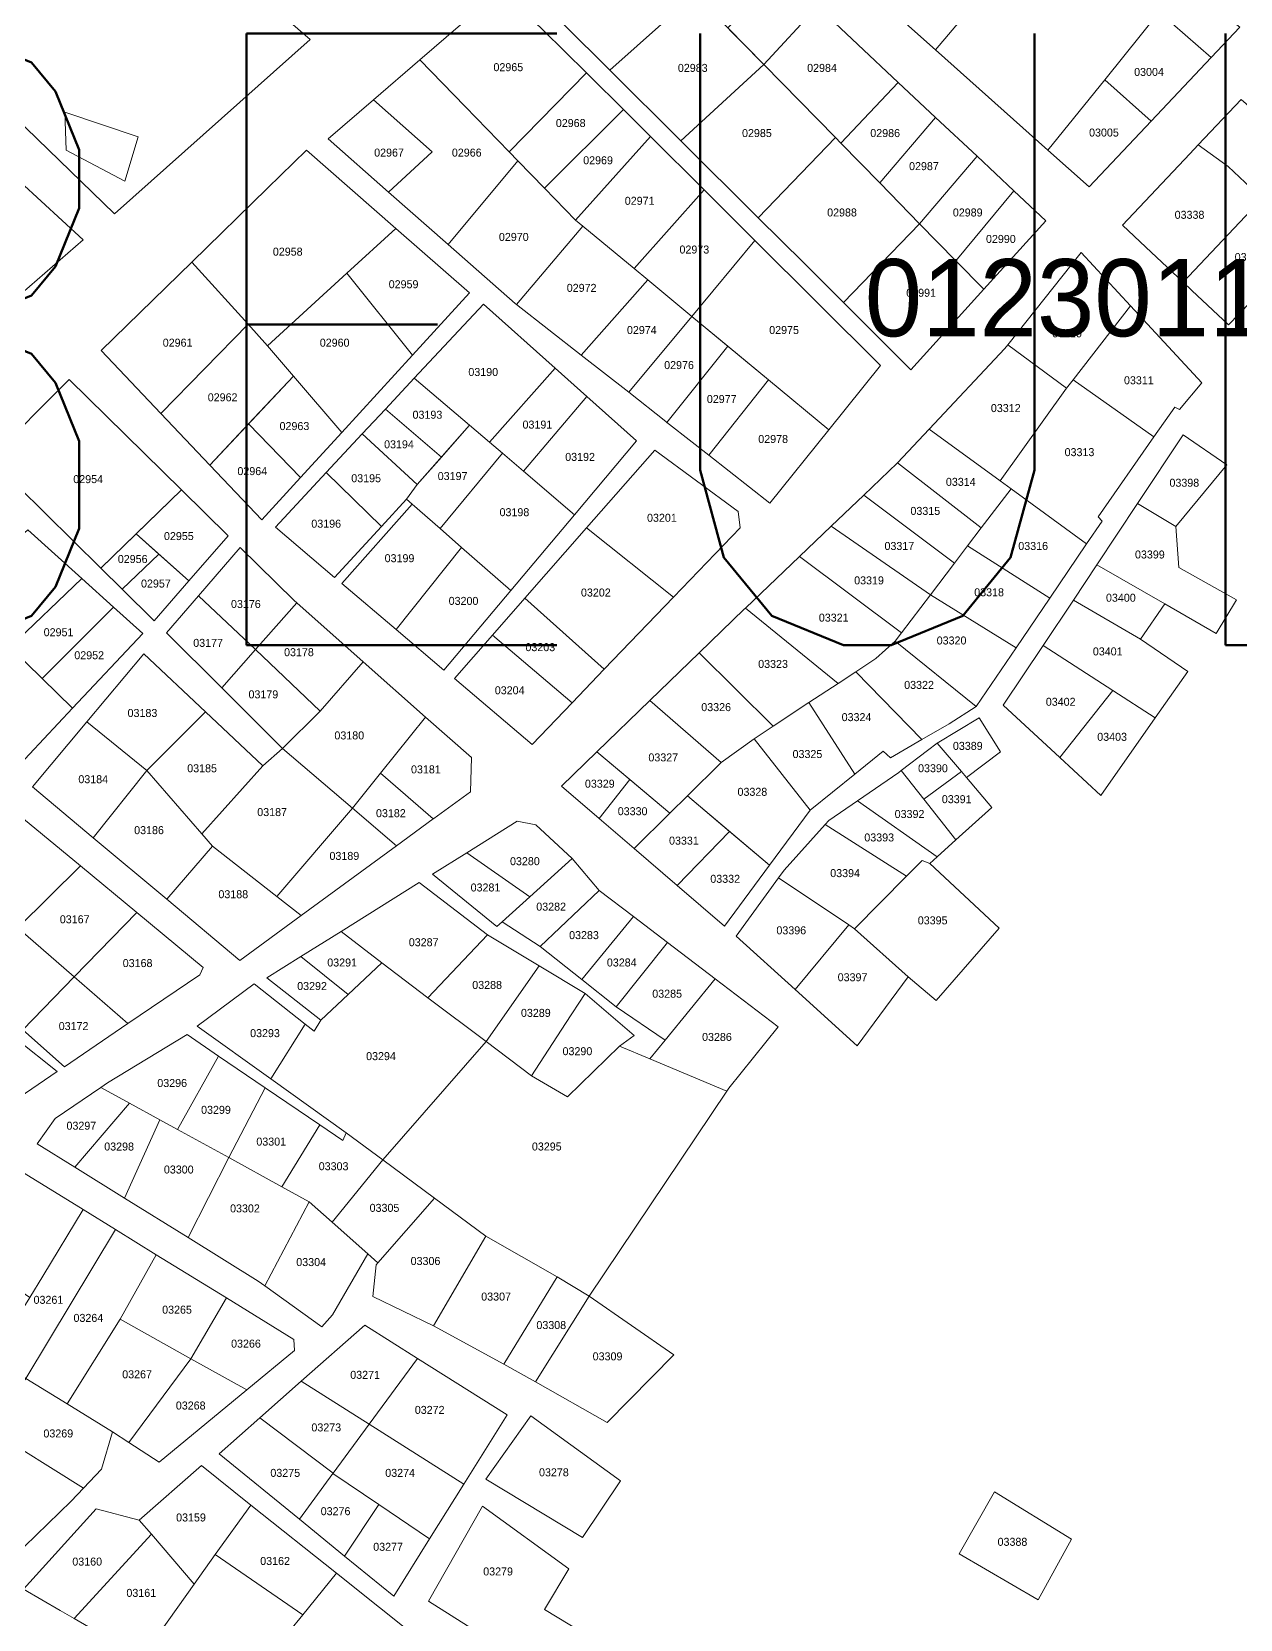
# Model space of a CAD drawing. Header units: metres. Extents: x 245225 to 248406, y 1633796 to 1637634.
# Drawn here: x 246451.1 to 246677.8, y 1635167.8 to 1635465.4 of the extents above; entities that cross this region are included whole.
import ezdxf
from ezdxf.enums import TextEntityAlignment as Align

# ---------------------------------------------------------------- set-up
doc = ezdxf.new("R2010")
doc.units = ezdxf.units.M
doc.header["$MEASUREMENT"] = 0
doc.layers.add('historique_numero_parcelle', color=7, linetype='Continuous')
doc.layers.add('limites_sections', color=7, linetype='Continuous')
doc.layers.add('LIMITES_PARCELLES', color=7, linetype='Continuous', lineweight=0, true_color=0xffffff)
doc.layers.add('Nom_Commune', color=7, linetype='Continuous', lineweight=0)
doc.styles.add('Style-FANCY', font='FANCY.shx')
doc.styles.add('Style-STANDARD', font='STANDARD.shx')

msp = doc.modelspace()

# ---------------------------------------------------------------- linework, layer by layer
at = {"layer": 'limites_parcelles', "flags": 128}
for points in [[(246421.011, 1635475.486), (246448.143, 1635501.318), (246454.616, 1635506.198), (246503.353, 1635463.97), (246466.681, 1635431.267), (246421.011, 1635475.486)], [(246671.56, 1635480.133), (246662.588, 1635469.041), (246652.341, 1635456.374), (246641.698, 1635443.216), (246620.62, 1635462.021), (246633.836, 1635477.65), (246652.294, 1635495.98), (246671.56, 1635480.133)], [(246572.206, 1635475.844), (246575.517, 1635472.459), (246559.541, 1635458.215), (246542.33, 1635475.333), (246557.321, 1635491.062), (246572.206, 1635475.844)], [(246555.168, 1635457.717), (246540.666, 1635442.885), (246532.401, 1635451.386), (246523.89, 1635460.14), (246539.155, 1635473.349), (246547.014, 1635465.677), (246555.168, 1635457.717)], [(246613.647, 1635455.913), (246602.885, 1635444.479), (246601.837, 1635445.551), (246588.432, 1635459.256), (246598.506, 1635470.133), (246613.647, 1635455.913)], [(246532.401, 1635451.386), (246540.666, 1635442.885), (246542.293, 1635441.211), (246529.224, 1635425.537), (246518.065, 1635435.348), (246526.21, 1635442.91), (246515.247, 1635452.662), (246523.89, 1635460.14), (246532.401, 1635451.386)], [(246562.132, 1635450.799), (246547.31, 1635436.051), (246542.293, 1635441.211), (246540.666, 1635442.885), (246555.168, 1635457.717), (246555.823, 1635457.077), (246562.132, 1635450.799)], [(246689.666, 1635442.568), (246681.863, 1635434.135), (246675.488, 1635440.105), (246669.89, 1635444.172), (246677.961, 1635452.684), (246683.138, 1635448.21), (246689.666, 1635442.568)], [(246510.244, 1635420.14), (246495.359, 1635406.543), (246491.733, 1635410.548), (246481.162, 1635422.223), (246495.369, 1635436.088), (246502.642, 1635443.186), (246519.416, 1635428.518), (246510.244, 1635420.14)], [(246577.238, 1635435.767), (246564.078, 1635421.007), (246554.495, 1635428.942), (246553.091, 1635430.104), (246567.199, 1635445.756), (246577.238, 1635435.767)], [(246617.643, 1635429.391), (246603.348, 1635414.644), (246595.899, 1635422.052), (246587.389, 1635430.517), (246601.837, 1635445.551), (246602.885, 1635444.479), (246610.155, 1635437.047), (246617.643, 1635429.391)], [(246681.863, 1635434.135), (246667.048, 1635418.426), (246660.064, 1635425.01), (246655.66, 1635429.163), (246668.319, 1635442.514), (246669.89, 1635444.172), (246675.488, 1635440.105), (246681.863, 1635434.135)], [(246547.31, 1635436.051), (246553.091, 1635430.104), (246554.495, 1635428.942), (246542.038, 1635414.292), (246541.8, 1635414.479), (246529.224, 1635425.537), (246542.293, 1635441.211), (246547.31, 1635436.051)], [(246586.763, 1635426.288), (246574.915, 1635412.032), (246566.669, 1635418.861), (246564.078, 1635421.007), (246577.238, 1635435.767), (246586.763, 1635426.288)], [(246667.048, 1635418.426), (246681.863, 1635434.135), (246683.034, 1635433.04), (246684.732, 1635431.133), (246689.959, 1635425.265), (246675.533, 1635410.425), (246668.684, 1635416.883), (246667.048, 1635418.426)], [(246564.078, 1635421.007), (246566.669, 1635418.861), (246554.188, 1635404.768), (246542.038, 1635414.292), (246554.495, 1635428.942), (246564.078, 1635421.007)], [(246624.427, 1635422.456), (246629.655, 1635417.111), (246616.016, 1635402.043), (246603.348, 1635414.644), (246617.643, 1635429.391), (246624.427, 1635422.456)], [(246600.604, 1635390.76), (246589.275, 1635400.141), (246574.915, 1635412.032), (246586.763, 1635426.288), (246610.328, 1635402.837), (246600.604, 1635390.76)], [(246657.173, 1635414.019), (246646.421, 1635400.16), (246645.198, 1635398.583), (246634.172, 1635406.674), (246647.929, 1635423.998), (246657.173, 1635414.019)], [(246522.514, 1635404.758), (246509.261, 1635390.242), (246500.21, 1635400.855), (246495.359, 1635406.543), (246510.244, 1635420.14), (246522.514, 1635404.758)], [(246549.293, 1635402.326), (246536.983, 1635388.444), (246533.254, 1635391.621), (246522.881, 1635400.457), (246535.847, 1635414.347), (246549.293, 1635402.326)], [(246661.589, 1635389.425), (246646.421, 1635400.16), (246657.173, 1635414.019), (246670.577, 1635399.55), (246666.344, 1635394.576), (246665.497, 1635394.999), (246661.589, 1635389.425)], [(246495.359, 1635406.543), (246500.21, 1635400.855), (246484.518, 1635384.17), (246475.334, 1635393.838), (246491.733, 1635410.548), (246495.359, 1635406.543)], [(246581.656, 1635406.451), (246570.26, 1635392.168), (246570.067, 1635392.319), (246563.082, 1635397.795), (246574.915, 1635412.032), (246581.656, 1635406.451)], [(246570.26, 1635392.168), (246581.656, 1635406.451), (246589.275, 1635400.141), (246578.135, 1635385.995), (246570.763, 1635391.774), (246570.26, 1635392.168)], [(246645.198, 1635398.583), (246632.769, 1635381.183), (246619.441, 1635390.913), (246633.641, 1635406.006), (246634.172, 1635406.674), (246645.198, 1635398.583)], [(246555.249, 1635397.001), (246543.364, 1635383.008), (246539.395, 1635386.389), (246536.983, 1635388.444), (246549.293, 1635402.326), (246555.249, 1635397.001)], [(246661.589, 1635389.425), (246651.104, 1635374.468), (246651.845, 1635373.621), (246648.953, 1635369.368), (246634.778, 1635379.717), (246632.769, 1635381.183), (246645.198, 1635398.583), (246646.421, 1635400.16), (246661.589, 1635389.425)], [(246523.432, 1635380.495), (246521.421, 1635377.743), (246516.697, 1635372.61), (246506.376, 1635382.777), (246513.133, 1635390.015), (246523.432, 1635380.495)], [(246536.983, 1635388.444), (246539.395, 1635386.389), (246527.708, 1635372.237), (246522.469, 1635376.825), (246521.421, 1635377.743), (246523.432, 1635380.495), (246533.254, 1635391.621), (246536.983, 1635388.444)], [(246632.769, 1635381.183), (246634.778, 1635379.717), (246629.208, 1635372.399), (246613.48, 1635384.578), (246619.441, 1635390.913), (246632.769, 1635381.183)], [(246571.499, 1635359.398), (246555.183, 1635372.36), (246567.994, 1635386.962), (246583.605, 1635375.453), (246584.002, 1635372.41), (246571.499, 1635359.398)], [(246543.364, 1635383.008), (246552.938, 1635374.853), (246540.979, 1635360.616), (246531.71, 1635368.732), (246527.708, 1635372.237), (246539.395, 1635386.389), (246543.364, 1635383.008)], [(246629.208, 1635372.399), (246626.649, 1635369.037), (246624.168, 1635365.777), (246607.17, 1635378.542), (246613.427, 1635384.522), (246613.48, 1635384.578), (246629.208, 1635372.399)], [(246648.953, 1635369.368), (246642.054, 1635359.22), (246626.649, 1635369.037), (246629.208, 1635372.399), (246634.778, 1635379.717), (246648.953, 1635369.368)], [(246527.708, 1635372.237), (246531.71, 1635368.732), (246519.448, 1635353.324), (246509.275, 1635361.965), (246522.469, 1635376.825), (246527.708, 1635372.237)], [(246665.709, 1635372.668), (246666.238, 1635364.943), (246677.033, 1635358.91), (246673.223, 1635352.56), (246663.592, 1635358.169), (246650.845, 1635365.428), (246658.527, 1635376.963), (246665.709, 1635372.668)], [(246460.505, 1635362.918), (246447.117, 1635349.99), (246436.861, 1635360.021), (246442.907, 1635365.377), (246450.41, 1635372.023), (246460.505, 1635362.918)], [(246500.826, 1635358.309), (246493.085, 1635349.55), (246482.44, 1635359.665), (246490.226, 1635368.68), (246500.326, 1635358.751), (246500.826, 1635358.309)], [(246642.054, 1635359.22), (246635.732, 1635349.922), (246619.654, 1635359.846), (246624.168, 1635365.777), (246626.649, 1635369.037), (246642.054, 1635359.22)], [(246614.214, 1635352.699), (246613.051, 1635351.17), (246609.452, 1635347.889), (246605.698, 1635345.421), (246602.364, 1635343.229), (246585.007, 1635357.36), (246595.091, 1635366.997), (246614.214, 1635352.699)], [(246635.732, 1635349.922), (246628.244, 1635338.908), (246613.051, 1635351.17), (246614.214, 1635352.699), (246619.654, 1635359.846), (246635.732, 1635349.922)], [(246602.364, 1635343.229), (246596.893, 1635339.632), (246590.146, 1635335.197), (246576.272, 1635348.924), (246584.746, 1635357.111), (246585.007, 1635357.36), (246602.364, 1635343.229)], [(246659.041, 1635351.502), (246667.931, 1635345.469), (246661.819, 1635336.737), (246653.865, 1635341.877), (246640.788, 1635350.327), (246646.469, 1635358.858), (246659.041, 1635351.502)], [(246628.244, 1635338.908), (246623.164, 1635335.627), (246618.051, 1635332.677), (246605.698, 1635345.421), (246609.452, 1635347.889), (246613.051, 1635351.17), (246628.244, 1635338.908)], [(246453.095, 1635344.142), (246458.81, 1635338.552), (246448.018, 1635327.081), (246435.331, 1635338.609), (246447.117, 1635349.99), (246453.095, 1635344.142)], [(246590.146, 1635335.197), (246586.592, 1635332.861), (246580.454, 1635328.416), (246567.078, 1635340.043), (246576.272, 1635348.924), (246590.146, 1635335.197)], [(246524.978, 1635336.923), (246516.549, 1635326.378), (246511.307, 1635319.818), (246498.183, 1635331.049), (246505.246, 1635337.994), (246513.27, 1635347.29), (246524.978, 1635336.923)], [(246618.051, 1635332.677), (246612.157, 1635329.277), (246610.781, 1635330.547), (246605.476, 1635326.228), (246596.893, 1635339.632), (246602.364, 1635343.229), (246605.698, 1635345.421), (246618.051, 1635332.677)], [(246580.454, 1635328.416), (246574.098, 1635322.135), (246570.817, 1635318.894), (246557.092, 1635330.395), (246567.078, 1635340.043), (246580.454, 1635328.416)], [(246605.476, 1635326.228), (246597.129, 1635319.434), (246586.592, 1635332.861), (246590.146, 1635335.197), (246596.893, 1635339.632), (246605.476, 1635326.228)], [(246526.43, 1635317.807), (246516.549, 1635326.378), (246524.978, 1635336.923), (246533.584, 1635329.303), (246533.426, 1635322.874), (246526.52, 1635317.873), (246526.43, 1635317.807)], [(246626.401, 1635325.611), (246625.479, 1635326.695), (246620.941, 1635332.028), (246628.835, 1635336.748), (246632.804, 1635330.398), (246626.401, 1635325.611)], [(246597.129, 1635319.434), (246589.499, 1635309.145), (246574.098, 1635322.135), (246580.454, 1635328.416), (246586.592, 1635332.861), (246597.129, 1635319.434)], [(246511.307, 1635319.818), (246497.08, 1635303.302), (246485.005, 1635312.726), (246483.032, 1635314.996), (246494.452, 1635327.795), (246498.183, 1635331.049), (246511.307, 1635319.818)], [(246625.479, 1635326.695), (246618.41, 1635321.536), (246614.198, 1635326.872), (246619.12, 1635330.636), (246620.941, 1635332.028), (246625.479, 1635326.695)], [(246483.032, 1635314.996), (246485.005, 1635312.726), (246476.462, 1635302.749), (246462.684, 1635314.278), (246472.702, 1635326.881), (246483.032, 1635314.996)], [(246618.41, 1635321.536), (246624.452, 1635313.884), (246620.922, 1635310.707), (246605.976, 1635321.2), (246613.744, 1635326.525), (246614.198, 1635326.872), (246618.41, 1635321.536)], [(246626.401, 1635325.611), (246631.207, 1635319.963), (246624.452, 1635313.884), (246618.41, 1635321.536), (246625.479, 1635326.695), (246626.401, 1635325.611)], [(246582, 1635315.47), (246572.195, 1635305.33), (246564.111, 1635312.267), (246570.817, 1635318.894), (246574.098, 1635322.135), (246582, 1635315.47)], [(246620.922, 1635310.707), (246619.565, 1635309.486), (246618.117, 1635310.001), (246615.186, 1635307.054), (246599.94, 1635316.771), (246600.621, 1635317.529), (246605.976, 1635321.2), (246620.922, 1635310.707)], [(246552.509, 1635310.387), (246544.526, 1635303.202), (246539.956, 1635306.41), (246532.748, 1635311.471), (246542.19, 1635317.372), (246545.682, 1635316.737), (246552.509, 1635310.387)], [(246615.186, 1635307.054), (246605.417, 1635297.235), (246604.359, 1635297.962), (246591.205, 1635306.763), (246592.26, 1635308.216), (246599.94, 1635316.771), (246615.186, 1635307.054)], [(246497.08, 1635303.302), (246501.685, 1635299.708), (246490.166, 1635291.282), (246476.462, 1635302.749), (246485.005, 1635312.726), (246497.08, 1635303.302)], [(246544.526, 1635303.202), (246539.327, 1635298.523), (246538.379, 1635297.67), (246526.313, 1635307.448), (246532.748, 1635311.471), (246539.956, 1635306.41), (246544.526, 1635303.202)], [(246557.558, 1635304.398), (246546.476, 1635293.877), (246539.327, 1635298.523), (246544.526, 1635303.202), (246552.509, 1635310.387), (246557.558, 1635304.398)], [(246619.565, 1635309.486), (246632.583, 1635297.315), (246620.729, 1635283.768), (246615.485, 1635288.239), (246605.417, 1635297.235), (246615.186, 1635307.054), (246618.117, 1635310.001), (246619.565, 1635309.486)], [(246536.634, 1635296.099), (246525.42, 1635284.27), (246516.816, 1635290.854), (246509.148, 1635296.721), (246523.798, 1635305.877), (246536.634, 1635296.099)], [(246469.15, 1635279.438), (246459.123, 1635288.191), (246470.855, 1635300.244), (246483.287, 1635289.959), (246482.652, 1635288.61), (246469.15, 1635279.438)], [(246459.123, 1635288.191), (246449.498, 1635278.304), (246448.218, 1635276.597), (246446.335, 1635278.104), (246436.762, 1635285.762), (246448.549, 1635297.422), (246459.123, 1635288.191)], [(246605.417, 1635297.235), (246615.485, 1635288.239), (246605.913, 1635275.302), (246594.298, 1635285.831), (246604.359, 1635297.962), (246605.417, 1635297.235)], [(246525.42, 1635284.27), (246536.35, 1635276.062), (246516.993, 1635253.872), (246510.122, 1635258.952), (246495.997, 1635269.064), (246502.423, 1635279.316), (246504.09, 1635278.002), (246505.36, 1635280.065), (246510.494, 1635284.9), (246516.816, 1635290.854), (246525.42, 1635284.27)], [(246554.891, 1635285.071), (246551.232, 1635279.447), (246544.867, 1635269.665), (246536.35, 1635276.062), (246546.3, 1635290.26), (246554.891, 1635285.071)], [(246581.49, 1635266.788), (246567.074, 1635272.819), (246569.929, 1635276.337), (246579.28, 1635287.861), (246591.122, 1635278.846), (246581.878, 1635267.365), (246581.49, 1635266.788)], [(246561.353, 1635275.212), (246551.619, 1635265.739), (246544.867, 1635269.665), (246551.232, 1635279.447), (246554.891, 1635285.071), (246564.107, 1635277.199), (246561.353, 1635275.212)], [(246448.218, 1635276.597), (246455.909, 1635270.444), (246442.806, 1635261.543), (246436.117, 1635266.856), (246446.335, 1635278.104), (246448.218, 1635276.597)], [(246486.177, 1635273.359), (246478.447, 1635259.605), (246475.159, 1635261.412), (246469.451, 1635264.55), (246464.119, 1635267.48), (246465.355, 1635268.318), (246480.277, 1635277.367), (246486.177, 1635273.359)], [(246544.867, 1635269.665), (246551.619, 1635265.739), (246561.353, 1635275.212), (246567.074, 1635272.819), (246581.49, 1635266.788), (246555.684, 1635228.313), (246549.651, 1635231.964), (246536.316, 1635239.584), (246526.692, 1635246.7), (246516.993, 1635253.872), (246536.35, 1635276.062), (246544.867, 1635269.665)], [(246469.451, 1635264.55), (246459.248, 1635252.5), (246452.179, 1635256.888), (246455.512, 1635261.65), (246464.119, 1635267.48), (246469.451, 1635264.55)], [(246478.447, 1635259.605), (246488.082, 1635254.309), (246480.466, 1635239.33), (246468.521, 1635246.744), (246475.159, 1635261.412), (246478.447, 1635259.605)], [(246516.993, 1635253.872), (246507.477, 1635242.199), (246503.156, 1635246.024), (246498.048, 1635248.832), (246505.165, 1635260.459), (246509.487, 1635257.523), (246510.122, 1635258.952), (246516.993, 1635253.872)], [(246450.76, 1635228.064), (246430.987, 1635241.739), (246447.257, 1635252.919), (246460.793, 1635244.57), (246453.216, 1635232.104), (246450.76, 1635228.064)], [(246498.048, 1635248.832), (246503.156, 1635246.024), (246494.867, 1635230.267), (246493.612, 1635231.17), (246480.466, 1635239.33), (246488.082, 1635254.309), (246498.048, 1635248.832)], [(246526.692, 1635246.7), (246516.067, 1635234.594), (246514.149, 1635236.293), (246507.477, 1635242.199), (246516.993, 1635253.872), (246526.692, 1635246.7)], [(246515.089, 1635228.261), (246515.75, 1635234.213), (246516.067, 1635234.594), (246526.692, 1635246.7), (246536.316, 1635239.584), (246526.474, 1635222.757), (246515.089, 1635228.261)], [(246466.817, 1635240.855), (246450.032, 1635212.92), (246443.861, 1635216.714), (246449.668, 1635226.267), (246450.76, 1635228.064), (246453.216, 1635232.104), (246460.793, 1635244.57), (246466.817, 1635240.855)], [(246507.477, 1635242.199), (246514.149, 1635236.293), (246507.546, 1635224.823), (246505.519, 1635222.598), (246494.867, 1635230.267), (246503.156, 1635246.024), (246507.477, 1635242.199)], [(246450.032, 1635212.92), (246466.817, 1635240.855), (246474.502, 1635236.115), (246467.719, 1635224.021), (246457.755, 1635208.172), (246450.032, 1635212.92)], [(246491.493, 1635210.772), (246481, 1635216.62), (246487.649, 1635228.007), (246500.28, 1635220.217), (246500.439, 1635218.153), (246491.493, 1635210.772)], [(246457.755, 1635208.172), (246467.719, 1635224.021), (246481, 1635216.62), (246469.33, 1635200.935), (246466.307, 1635202.913), (246457.755, 1635208.172)], [(246457.755, 1635208.172), (246466.307, 1635202.913), (246464.244, 1635195.928), (246460.847, 1635192.342), (246443.236, 1635203.371), (246450.032, 1635212.92), (246457.755, 1635208.172)], [(246507.682, 1635195.169), (246507.605, 1635195.065), (246501.334, 1635186.532), (246486.31, 1635198.785), (246493.93, 1635205.519), (246507.682, 1635195.169)], [(246460.847, 1635192.342), (246458.529, 1635189.895), (246447.575, 1635179.259), (246444.241, 1635180.529), (246431.186, 1635191.144), (246438.346, 1635197.46), (246439.933, 1635198.73), (246443.236, 1635203.371), (246460.847, 1635192.342)], [(246532.139, 1635193.078), (246525.734, 1635182.85), (246516.234, 1635189.251), (246507.605, 1635195.065), (246507.682, 1635195.169), (246514.405, 1635204.317), (246532.139, 1635193.078)], [(246485.548, 1635179.892), (246481.626, 1635174.366), (246473.569, 1635183.714), (246471.313, 1635186.331), (246482.976, 1635196.563), (246492.247, 1635189.175), (246485.548, 1635179.892)], [(246473.569, 1635183.714), (246459.087, 1635167.899), (246456.465, 1635169.416), (246449.616, 1635173.376), (246463.189, 1635188.457), (246471.313, 1635186.331), (246473.569, 1635183.714)], [(246554.414, 1635165.289), (246549.175, 1635156.24), (246525.521, 1635171.163), (246535.681, 1635188.943), (246551.874, 1635177.195), (246547.27, 1635169.575), (246554.414, 1635165.289)], [(246501.954, 1635168.613), (246499.412, 1635165.498), (246489.233, 1635150.451), (246471.81, 1635160.535), (246481.626, 1635174.366), (246485.548, 1635179.892), (246501.954, 1635168.613)], [(246516.33, 1635153.667), (246499.412, 1635165.498), (246501.954, 1635168.613), (246508.295, 1635176.385), (246524.41, 1635163.543), (246516.33, 1635153.667)]]:
    msp.add_lwpolyline(points, close=True, dxfattribs=at)
at = {"layer": 'limites_parcelles'}
for points in [[(246633.836, 1635477.65), (246620.62, 1635462.021), (246605.001, 1635475.956), (246619.729, 1635491.163)], [(246581.676, 1635466.163), (246591.599, 1635476.62), (246598.506, 1635470.133), (246588.432, 1635459.256)], [(246677.696, 1635466.264), (246672.33, 1635460.573), (246662.588, 1635469.041), (246667.098, 1635474.617)], [(246588.432, 1635459.256), (246572.875, 1635444.953), (246559.541, 1635458.215), (246575.517, 1635472.459)], [(246672.33, 1635460.573), (246661.089, 1635448.655), (246652.341, 1635456.374), (246662.588, 1635469.041)], [(246601.837, 1635445.551), (246587.389, 1635430.517), (246572.875, 1635444.953), (246588.432, 1635459.256)], [(246620.635, 1635449.351), (246610.155, 1635437.047), (246602.885, 1635444.479), (246613.647, 1635455.913)], [(246661.089, 1635448.655), (246649.442, 1635436.307), (246641.698, 1635443.216), (246652.341, 1635456.374)], [(246518.065, 1635435.348), (246506.743, 1635445.303), (246515.247, 1635452.662), (246526.21, 1635442.91)], [(246457.335, 1635450.319), (246471.093, 1635445.689), (246468.58, 1635437.354), (246457.6, 1635443.175)], [(246567.199, 1635445.756), (246553.091, 1635430.104), (246547.31, 1635436.051), (246562.132, 1635450.799)], [(246628.401, 1635442.057), (246617.643, 1635429.391), (246610.155, 1635437.047), (246620.635, 1635449.351)], [(246635.298, 1635435.579), (246624.427, 1635422.456), (246617.643, 1635429.391), (246628.401, 1635442.057)], [(246432.35, 1635422.157), (246448.958, 1635437.231), (246460.754, 1635426.388), (246443.47, 1635411.364)], [(246629.655, 1635417.111), (246624.427, 1635422.456), (246635.298, 1635435.579), (246641.284, 1635429.957)], [(246522.514, 1635404.758), (246510.244, 1635420.14), (246519.416, 1635428.518), (246533.201, 1635416.463)], [(246491.733, 1635410.548), (246475.334, 1635393.838), (246464.145, 1635405.615), (246481.162, 1635422.223)], [(246574.915, 1635412.032), (246563.082, 1635397.795), (246554.188, 1635404.768), (246566.669, 1635418.861)], [(246479.221, 1635379.498), (246464.08, 1635364.827), (246443.255, 1635385.342), (246458.178, 1635400.185)], [(246501.565, 1635381.814), (246491.782, 1635391.894), (246500.21, 1635400.855), (246509.261, 1635390.242)], [(246527.95, 1635385.613), (246517.476, 1635394.668), (246522.881, 1635400.457), (246533.254, 1635391.621)], [(246600.604, 1635390.76), (246589.558, 1635377.04), (246578.135, 1635385.995), (246589.275, 1635400.141)], [(246552.938, 1635374.853), (246543.364, 1635383.008), (246555.249, 1635397.001), (246564.555, 1635388.682)], [(246527.95, 1635385.613), (246523.432, 1635380.495), (246513.133, 1635390.015), (246517.476, 1635394.668)], [(246501.565, 1635381.814), (246494.308, 1635373.865), (246484.518, 1635384.17), (246491.782, 1635391.894)], [(246665.709, 1635372.668), (246658.527, 1635376.963), (246667.085, 1635389.813), (246675.234, 1635384.204)], [(246516.697, 1635372.61), (246507.942, 1635363.096), (246496.821, 1635372.542), (246506.376, 1635382.777)], [(246480.587, 1635362.443), (246470.733, 1635371.274), (246479.221, 1635379.498), (246487.954, 1635370.913)], [(246624.168, 1635365.777), (246619.654, 1635359.846), (246601.048, 1635372.691), (246607.17, 1635378.542)], [(246571.499, 1635359.398), (246558.504, 1635345.875), (246543.62, 1635359.181), (246555.183, 1635372.36)], [(246619.654, 1635359.846), (246614.214, 1635352.699), (246595.091, 1635366.997), (246601.048, 1635372.691)], [(246474.995, 1635367.454), (246468.097, 1635360.87), (246464.08, 1635364.827), (246470.733, 1635371.274)], [(246540.979, 1635360.616), (246528.439, 1635345.687), (246519.448, 1635353.324), (246531.71, 1635368.732)], [(246468.097, 1635360.87), (246474.995, 1635367.454), (246480.587, 1635362.443), (246474.085, 1635354.97)], [(246466.486, 1635357.524), (246453.095, 1635344.142), (246447.117, 1635349.99), (246460.505, 1635362.918)], [(246663.592, 1635358.169), (246659.041, 1635351.502), (246646.469, 1635358.858), (246650.845, 1635365.428)], [(246493.085, 1635349.55), (246486.76, 1635342.393), (246476.405, 1635352.676), (246482.44, 1635359.665)], [(246458.81, 1635338.552), (246453.095, 1635344.142), (246466.486, 1635357.524), (246471.989, 1635352.56)], [(246513.27, 1635347.29), (246505.246, 1635337.994), (246493.085, 1635349.55), (246500.826, 1635358.309)], [(246552.484, 1635339.61), (246537.56, 1635352.275), (246543.62, 1635359.181), (246558.504, 1635345.875)], [(246552.484, 1635339.61), (246544.975, 1635331.796), (246530.427, 1635344.144), (246537.56, 1635352.275)], [(246483.7, 1635337.897), (246472.702, 1635326.881), (246461.47, 1635336.002), (246472.148, 1635348.75)], [(246505.246, 1635337.994), (246498.183, 1635331.049), (246486.76, 1635342.393), (246493.085, 1635349.55)], [(246653.865, 1635341.877), (246643.909, 1635329.329), (246633.324, 1635339.119), (246640.788, 1635350.327)], [(246661.819, 1635336.737), (246651.633, 1635322.186), (246643.909, 1635329.329), (246653.865, 1635341.877)], [(246472.702, 1635326.881), (246462.684, 1635314.278), (246451.272, 1635323.826), (246461.47, 1635336.002)], [(246494.452, 1635327.795), (246483.032, 1635314.996), (246472.702, 1635326.881), (246483.7, 1635337.897)], [(246563.301, 1635325.192), (246557.537, 1635317.909), (246550.456, 1635323.985), (246557.092, 1635330.395)], [(246526.43, 1635317.807), (246519.543, 1635312.77), (246511.307, 1635319.818), (246516.549, 1635326.378)], [(246557.537, 1635317.909), (246563.301, 1635325.192), (246570.817, 1635318.894), (246564.111, 1635312.267)], [(246460.261, 1635309.009), (246448.549, 1635297.422), (246435.542, 1635308.777), (246446.06, 1635320.757)], [(246519.543, 1635312.77), (246501.685, 1635299.708), (246497.08, 1635303.302), (246511.307, 1635319.818)], [(246572.195, 1635305.33), (246582, 1635315.47), (246589.499, 1635309.145), (246581.042, 1635297.738)], [(246470.855, 1635300.244), (246459.123, 1635288.191), (246448.549, 1635297.422), (246460.261, 1635309.009)], [(246604.359, 1635297.962), (246594.298, 1635285.831), (246583.264, 1635295.833), (246591.205, 1635306.763)], [(246563.974, 1635299.513), (246554.267, 1635287.731), (246546.476, 1635293.877), (246557.558, 1635304.398)], [(246570.391, 1635294.628), (246560.764, 1635282.605), (246554.267, 1635287.731), (246563.974, 1635299.513)], [(246510.494, 1635284.9), (246501.623, 1635292.017), (246509.148, 1635296.721), (246516.816, 1635290.854)], [(246546.3, 1635290.26), (246536.35, 1635276.062), (246525.42, 1635284.27), (246536.634, 1635296.099)], [(246579.28, 1635287.861), (246569.929, 1635276.337), (246560.764, 1635282.605), (246570.391, 1635294.628)], [(246510.494, 1635284.9), (246505.36, 1635280.065), (246495.2, 1635288.003), (246501.623, 1635292.017)], [(246469.15, 1635279.438), (246457.259, 1635271.361), (246449.498, 1635278.304), (246459.123, 1635288.191)], [(246502.423, 1635279.316), (246495.997, 1635269.064), (246482.182, 1635278.954), (246492.819, 1635286.892)], [(246494.909, 1635267.427), (246488.082, 1635254.309), (246478.447, 1635259.605), (246486.177, 1635273.359)], [(246505.165, 1635260.459), (246498.048, 1635248.832), (246488.082, 1635254.309), (246494.909, 1635267.427)], [(246459.248, 1635252.5), (246469.451, 1635264.55), (246475.159, 1635261.412), (246468.521, 1635246.744)], [(246549.651, 1635231.964), (246539.65, 1635215.613), (246526.474, 1635222.757), (246536.316, 1635239.584)], [(246487.649, 1635228.007), (246481, 1635216.62), (246467.719, 1635224.021), (246474.502, 1635236.115)], [(246555.684, 1635228.313), (246545.595, 1635212.251), (246539.65, 1635215.613), (246549.651, 1635231.964)], [(246545.595, 1635212.251), (246555.684, 1635228.313), (246571.559, 1635217.359), (246559.018, 1635204.659)], [(246523.493, 1635216.683), (246514.405, 1635204.317), (246501.689, 1635212.376), (246513.615, 1635222.915)], [(246469.33, 1635200.935), (246481, 1635216.62), (246491.493, 1635210.772), (246475.039, 1635197.198)], [(246532.139, 1635193.078), (246514.405, 1635204.317), (246523.493, 1635216.683), (246540.285, 1635206.088)], [(246514.405, 1635204.317), (246507.682, 1635195.169), (246493.93, 1635205.519), (246501.689, 1635212.376)], [(246561.558, 1635193.705), (246554.414, 1635183.069), (246536.316, 1635194.023), (246544.73, 1635205.929)], [(246516.234, 1635189.251), (246509.815, 1635179.616), (246501.334, 1635186.532), (246507.605, 1635195.065)], [(246646.1, 1635182.811), (246639.882, 1635171.434), (246625.065, 1635180.033), (246631.68, 1635191.675)], [(246508.295, 1635176.385), (246501.954, 1635168.613), (246485.548, 1635179.892), (246492.247, 1635189.175)], [(246509.815, 1635179.616), (246516.234, 1635189.251), (246525.734, 1635182.85), (246519.012, 1635172.115)], [(246459.087, 1635167.899), (246473.569, 1635183.714), (246481.626, 1635174.366), (246471.81, 1635160.535)]]:
    msp.add_3dface(points, dxfattribs=at)

# ---------------------------------------------------------------- texts
at = {"layer": 'historique_numero_parcelle', "style": 'Style-FANCY'}
for s, p in [('02965', (246540.51092, 1635458.756141)), ('02983', (246575.09488, 1635458.621389)), ('02984', (246599.335074, 1635458.621389)), ('03004', (246660.654245, 1635457.859166)), ('02968', (246552.207776, 1635448.283948)), ('02985', (246587.125198, 1635446.403831)), ('02986', (246611.178506, 1635446.403831)), ('03005', (246652.204073, 1635446.499624)), ('02967', (246518.143249, 1635442.739847)), ('02966', (246532.713017, 1635442.739847)), ('02969', (246557.337976, 1635441.302487)), ('02987', (246618.448732, 1635440.199716)), ('02971', (246565.135879, 1635433.705014)), ('02988', (246603.087448, 1635431.51689)), ('02989', (246626.657052, 1635431.51689)), ('03338', (246668.252751, 1635431.079582)), ('02970', (246541.53696, 1635426.928889)), ('02973', (246575.396279, 1635424.567512)), ('02990', (246632.871923, 1635426.552132)), ('02958', (246499.142672, 1635424.170875)), ('03339', (246679.509875, 1635423.159437)), ('02959', (246520.869069, 1635418.062096)), ('02972', (246554.259856, 1635417.380713)), ('02991', (246617.921055, 1635416.46128)), ('02974', (246565.546295, 1635409.475235)), ('02975', (246592.223334, 1635409.475235)), ('02961', (246478.493618, 1635407.102227)), ('02960', (246507.940965, 1635407.102227)), ('03310', (246645.284113, 1635408.859403)), ('03190', (246535.804051, 1635401.604866)), ('02976', (246572.523367, 1635402.904447)), ('03311', (246658.750888, 1635400.055574)), ('02962', (246486.932797, 1635396.861039)), ('02977', (246580.526479, 1635396.538997)), ('03312', (246633.792466, 1635394.845145)), ('03193', (246525.338443, 1635393.596718)), ('03191', (246545.961846, 1635391.748684)), ('02963', (246500.399571, 1635391.47094)), ('02978', (246590.171254, 1635389.044192)), ('03194', (246520.003035, 1635388.052616)), ('03192', (246553.964958, 1635385.69124)), ('03313', (246647.618354, 1635386.580326)), ('02964', (246492.499064, 1635383.026451)), ('02954', (246461.718388, 1635381.52309)), ('03195', (246513.846796, 1635381.687166)), ('03197', (246530.058227, 1635382.09784)), ('03314', (246625.353287, 1635381.010557)), ('03398', (246667.278238, 1635380.845347)), ('03198', (246541.652478, 1635375.321715)), ('03201', (246569.310668, 1635374.27578)), ('03315', (246618.706014, 1635375.56179)), ('02955', (246478.725001, 1635370.84556)), ('03196', (246506.356704, 1635373.165676)), ('03317', (246613.839653, 1635368.991003)), ('03316', (246638.933659, 1635368.991003)), ('02956', (246470.064386, 1635366.541862)), ('03199', (246520.105639, 1635366.697557)), ('03399', (246660.814186, 1635367.395767)), ('02957', (246474.419821, 1635361.949016)), ('03319', (246608.15246, 1635362.537551)), ('03202', (246556.921236, 1635360.261522)), ('03318', (246630.666708, 1635360.308176)), ('03400', (246655.376174, 1635359.284951)), ('03176', (246491.293155, 1635358.111899)), ('03200', (246532.110307, 1635358.689409)), ('03321', (246601.527174, 1635355.556089)), ('02951', (246456.164947, 1635352.814395)), ('03177', (246484.213479, 1635350.822431)), ('03203', (246546.50693, 1635350.020333)), ('03320', (246623.631006, 1635351.273343)), ('02952', (246461.910771, 1635348.502316)), ('03178', (246501.245742, 1635349.077066)), ('03401', (246652.913678, 1635349.223432)), ('03323', (246590.152788, 1635346.873262)), ('03179', (246494.576483, 1635341.171587)), ('03204', (246540.761106, 1635341.935185)), ('03322', (246617.533397, 1635342.942523)), ('03326', (246579.481972, 1635338.777113)), ('03402', (246644.089735, 1635339.777925)), ('03183', (246471.900999, 1635337.680856)), ('03324', (246605.807226, 1635336.899746)), ('03180', (246510.68531, 1635333.471445)), ('03403', (246653.73451, 1635333.207138)), ('03327', (246569.566029, 1635329.34994)), ('03325', (246596.602182, 1635329.976952)), ('03389', (246626.67058, 1635331.508589)), ('03185', (246483.084835, 1635327.311332)), ('03181', (246525.049869, 1635327.105995)), ('03390', (246620.137427, 1635327.318035)), ('03184', (246462.66664, 1635325.257961)), ('03329', (246557.663965, 1635324.421849)), ('03328', (246586.275822, 1635322.896488)), ('03391', (246624.593372, 1635321.518309)), ('03187', (246496.218146, 1635319.097848)), ('03182', (246518.483214, 1635318.892511)), ('03330', (246563.820205, 1635319.259088)), ('03392', (246615.748489, 1635318.735782)), ('03186', (246473.132247, 1635315.709785)), ('03393', (246610.056585, 1635314.344082)), ('03331', (246573.435665, 1635313.74432)), ('03189', (246509.761874, 1635310.884363)), ('03280', (246543.616264, 1635309.891556)), ('03332', (246581.174938, 1635306.586855)), ('03394', (246603.665821, 1635307.655959)), ('03188', (246488.933263, 1635303.697564)), ('03281', (246536.228777, 1635304.963465)), ('03282', (246548.541256, 1635301.370066)), ('03167', (246459.190929, 1635299.000478)), ('03396', (246593.570321, 1635296.930762)), ('03395', (246620.082461, 1635298.79713)), ('03287', (246524.634525, 1635294.69661)), ('03283', (246554.697496, 1635296.031301)), ('03168', (246470.990389, 1635290.786994)), ('03291', (246509.34653, 1635290.897873)), ('03284', (246561.777172, 1635290.897873)), ('03397', (246605.061969, 1635288.1306)), ('03292', (246503.70331, 1635286.483125)), ('03288', (246536.536589, 1635286.688462)), ('03285', (246570.293303, 1635285.045766)), ('03172', (246458.985721, 1635278.98011)), ('03289', (246545.668344, 1635281.452366)), ('03293', (246494.879366, 1635277.65363)), ('03286', (246579.630267, 1635276.93495)), ('03294', (246516.631413, 1635273.34155)), ('03290', (246553.466248, 1635274.265567)), ('03296', (246477.475163, 1635268.304374)), ('03299', (246485.683483, 1635263.273615)), ('03297', (246460.4429, 1635260.296227)), ('03298', (246467.522576, 1635256.394822)), ('03301', (246496.046487, 1635257.318839)), ('03295', (246547.720424, 1635256.401239)), ('03300', (246478.706411, 1635252.082742)), ('03303', (246507.743342, 1635252.698754)), ('03302', (246491.121495, 1635244.793275)), ('03305', (246517.285514, 1635244.895944)), ('03304', (246503.536578, 1635234.731757)), ('03306', (246524.980814, 1635234.937094)), ('03307', (246538.216729, 1635228.263638)), ('03261', (246454.269025, 1635227.654043)), ('03265', (246478.380964, 1635225.806009)), ('03264', (246461.759117, 1635224.265981)), ('03308', (246548.563243, 1635222.922123)), ('03266', (246491.309068, 1635219.440559)), ('03309', (246559.116797, 1635217.055348)), ('03267', (246470.890873, 1635213.691119)), ('03271', (246513.655897, 1635213.588451)), ('03268', (246480.946064, 1635207.839012)), ('03272', (246525.763169, 1635207.017663)), ('03269', (246456.115897, 1635202.602915)), ('03273', (246506.371014, 1635203.73227)), ('03275', (246498.675714, 1635195.210779)), ('03274', (246520.222553, 1635195.210779)), ('03278', (246549.054276, 1635195.313448)), ('03159', (246481.001836, 1635186.848831)), ('03276', (246508.115282, 1635188.023981)), ('03277', (246517.965265, 1635181.350524)), ('03388', (246635.046416, 1635182.284525)), ('03160', (246461.536393, 1635178.576679)), ('03162', (246496.773536, 1635178.694015)), ('03279', (246538.588669, 1635176.730439)), ('03161', (246471.679531, 1635172.709905))]:
    msp.add_text(s, height=1.499994, dxfattribs=at).set_placement(p, align=Align.MIDDLE_CENTER)
at = {"layer": 'limites_sections', "linetype": 'Continuous', "lineweight": 0, "style": 'Style-FANCY'}
msp.add_text('01230111009', height=14.474253, dxfattribs=at).set_placement((246666.556348, 1635415.539416), align=Align.MIDDLE_CENTER)
at = {"layer": 'Nom_Commune', "color": 121, "linetype": 'Continuous', "lineweight": 70, "style": 'Style-STANDARD'}
msp.add_text('YEUMBEUL NORD', height=114.672624, dxfattribs=at).set_placement((246007.804998, 1635350.421616))
at = {"layer": 'Nom_Commune', "style": 'Style-STANDARD'}
msp.add_text('YEUMBEUL NORD', height=114.672624, dxfattribs=at).set_placement((246007.804998, 1635350.421616))

doc.saveas('drawing.dxf')
